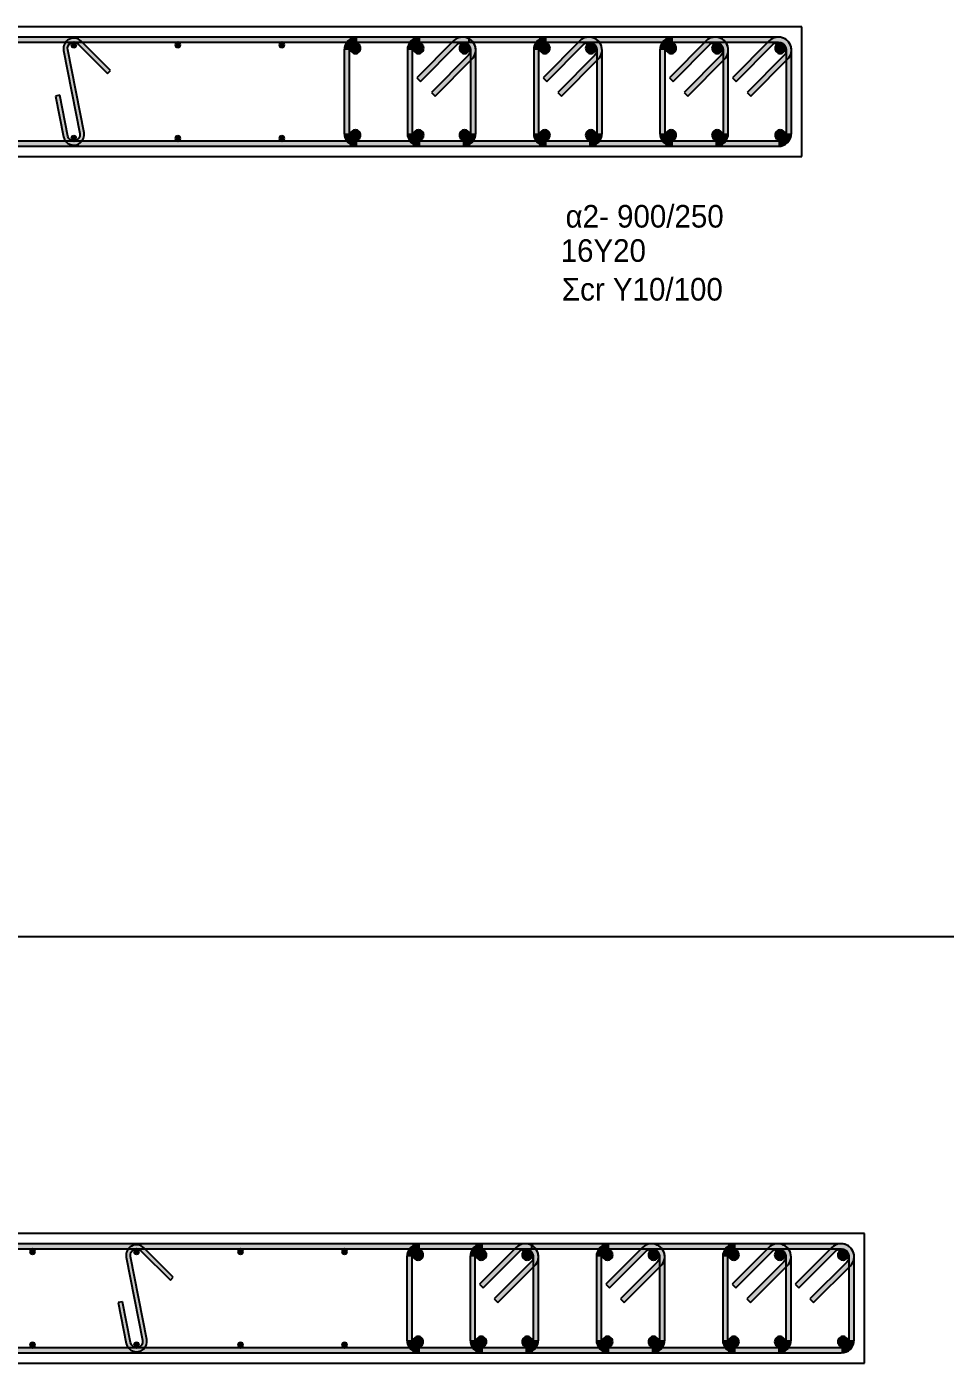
# Model space of a CAD drawing. Header units: millimetres. Extents: x -2171 to 1563, y -1758 to -1505.
# Drawn here: x -1525.19 to -1516.36, y -1619.05 to -1606.19 of the extents above; entities that cross this region are included whole.
import ezdxf

# ---------------------------------------------------------------- set-up
doc = ezdxf.new("R2010")
doc.units = ezdxf.units.MM
for name, color, linetype in [('Col_Det', 7, 'Continuous'), ('Col_Det_Fill', 7, 'Continuous'), ('Geo_Col_Pro_1', 7, 'Continuous')]:
    doc.layers.add(name, color=color, linetype=linetype)
doc.styles.add('S1Arl22_b_934_161', font='arial.ttf', dxfattribs={"width": 0.933629, "height": 0.002175})

msp = doc.modelspace()

# ---------------------------------------------------------------- hatches: boundary and pattern name
at = {"layer": 'Col_Det_Fill'}
for color, points in [(252, [(-1520.9377, -1606.3433), (-1520.9377, -1606.2933), (-1534.5407, -1606.2933), (-1534.5407, -1606.3433)]), (252, [(-1524.8376, -1606.4225), (-1524.7983, -1606.4148, -0.7407348), (-1524.697, -1606.3608), (-1524.6687, -1606.3326, 0.7407348)]), (252, [(-1522.0142, -1606.3433), (-1522.0142, -1606.2933, 0.4142136), (-1522.1392, -1606.4183), (-1522.0892, -1606.4183, -0.4142136)]), (252, [(-1517.9642, -1606.3433), (-1517.9642, -1606.2933), (-1522.0142, -1606.2933), (-1522.0142, -1606.3433)]), (252, [(-1521.407, -1606.3433), (-1521.407, -1606.2933, 0.4142136), (-1521.532, -1606.4183), (-1521.482, -1606.4183, -0.4142136)]), (252, [(-1520.9999, -1606.3433), (-1520.9999, -1606.2933), (-1521.407, -1606.2933), (-1521.407, -1606.3433)]), (252, [(-1520.9249, -1606.4183), (-1520.8749, -1606.4183, 0.6681786), (-1521.0883, -1606.3299), (-1521.0529, -1606.3652, -0.6681786)]), (252, [(-1520.9469, -1606.4713), (-1520.9115, -1606.5067, 0.6681786), (-1520.9999, -1606.2933), (-1520.9999, -1606.3433, -0.6681786)]), (252, [(-1520.1928, -1606.3433), (-1520.1928, -1606.2933, 0.4142136), (-1520.3178, -1606.4183), (-1520.2678, -1606.4183, -0.4142136)]), (252, [(-1519.7856, -1606.3433), (-1519.7856, -1606.2933), (-1520.1928, -1606.2933), (-1520.1928, -1606.3433)]), (252, [(-1519.7106, -1606.4183), (-1519.6606, -1606.4183, 0.6681786), (-1519.874, -1606.3299), (-1519.8386, -1606.3652, -0.6681786)]), (252, [(-1519.7326, -1606.4713), (-1519.6972, -1606.5067, 0.6681786), (-1519.7856, -1606.2933), (-1519.7856, -1606.3433, -0.6681786)]), (252, [(-1518.9785, -1606.3433), (-1518.9785, -1606.2933, 0.4142136), (-1519.1035, -1606.4183), (-1519.0535, -1606.4183, -0.4142136)]), (252, [(-1518.5713, -1606.3433), (-1518.5713, -1606.2933), (-1518.9785, -1606.2933), (-1518.9785, -1606.3433)]), (252, [(-1518.4963, -1606.4183), (-1518.4463, -1606.4183, 0.6681786), (-1518.6597, -1606.3299), (-1518.6244, -1606.3652, -0.6681786)]), (252, [(-1518.5183, -1606.4713), (-1518.4829, -1606.5067, 0.6681786), (-1518.5713, -1606.2933), (-1518.5713, -1606.3433, -0.6681786)]), (252, [(-1517.8892, -1606.4183), (-1517.8392, -1606.4183, 0.6681786), (-1518.0526, -1606.3299), (-1518.0172, -1606.3652, -0.6681786)]), (252, [(-1517.9111, -1606.4713), (-1517.8758, -1606.5067, 0.6681786), (-1517.9642, -1606.2933), (-1517.9642, -1606.3433, -0.6681786)]), (252, [(-1524.6806, -1607.2217), (-1524.6413, -1607.214), (-1524.7983, -1606.4148), (-1524.8376, -1606.4225)]), (133, [(-1524.7645, -1606.3683, 0.4142136), (-1524.7395, -1606.3933, 0.4142136), (-1524.7145, -1606.3683, 0.4142136), (-1524.7395, -1606.3433, 0.4142136)]), (252, [(-1524.6687, -1606.3326), (-1524.697, -1606.3608), (-1524.4142, -1606.6437), (-1524.3859, -1606.6154)]), (133, [(-1523.7645, -1606.3683, 0.4142136), (-1523.7395, -1606.3933, 0.4142136), (-1523.7145, -1606.3683, 0.4142136), (-1523.7395, -1606.3433, 0.4142136)]), (133, [(-1522.7646, -1606.3683, 0.4142136), (-1522.7396, -1606.3933, 0.4142136), (-1522.7146, -1606.3683, 0.4142136), (-1522.7396, -1606.3433, 0.4142136)]), (252, [(-1522.0892, -1606.4183), (-1522.1392, -1606.4183), (-1522.1392, -1607.2183), (-1522.0892, -1607.2183)]), (12, [(-1521.9819, -1606.4006, 0.4142136), (-1522.0319, -1606.3506, 0.4142136), (-1522.0819, -1606.4006, 0.4142136), (-1522.0319, -1606.4506, 0.4142136)]), (252, [(-1521.482, -1606.4183), (-1521.532, -1606.4183), (-1521.532, -1607.2183), (-1521.482, -1607.2183)]), (56, [(-1521.3747, -1606.4006, 0.4142136), (-1521.4247, -1606.3506, 0.4142136), (-1521.4747, -1606.4006, 0.4142136), (-1521.4247, -1606.4506, 0.4142136)]), (252, [(-1521.0529, -1606.3652), (-1521.0883, -1606.3299), (-1521.4418, -1606.6834), (-1521.4065, -1606.7188)]), (56, [(-1520.9322, -1606.4006, 0.4142136), (-1520.9822, -1606.3506, 0.4142136), (-1521.0322, -1606.4006, 0.4142136), (-1520.9822, -1606.4506, 0.4142136)]), (252, [(-1520.9249, -1607.2183), (-1520.8749, -1607.2183), (-1520.8749, -1606.4183), (-1520.9249, -1606.4183)]), (252, [(-1520.2678, -1606.4183), (-1520.3178, -1606.4183), (-1520.3178, -1607.2183), (-1520.2678, -1607.2183)]), (56, [(-1520.1604, -1606.4006, 0.4142136), (-1520.2104, -1606.3506, 0.4142136), (-1520.2604, -1606.4006, 0.4142136), (-1520.2104, -1606.4506, 0.4142136)]), (252, [(-1519.8386, -1606.3652), (-1519.874, -1606.3299), (-1520.2276, -1606.6834), (-1520.1922, -1606.7188)]), (56, [(-1519.7179, -1606.4006, 0.4142136), (-1519.7679, -1606.3506, 0.4142136), (-1519.8179, -1606.4006, 0.4142136), (-1519.7679, -1606.4506, 0.4142136)]), (252, [(-1519.7106, -1607.2183), (-1519.6606, -1607.2183), (-1519.6606, -1606.4183), (-1519.7106, -1606.4183)]), (252, [(-1519.0535, -1606.4183), (-1519.1035, -1606.4183), (-1519.1035, -1607.2183), (-1519.0535, -1607.2183)]), (56, [(-1518.9461, -1606.4006, 0.4142136), (-1518.9961, -1606.3506, 0.4142136), (-1519.0461, -1606.4006, 0.4142136), (-1518.9961, -1606.4506, 0.4142136)]), (252, [(-1518.6244, -1606.3652), (-1518.6597, -1606.3299), (-1519.0133, -1606.6834), (-1518.9779, -1606.7188)]), (56, [(-1518.5036, -1606.4006, 0.4142136), (-1518.5536, -1606.3506, 0.4142136), (-1518.6036, -1606.4006, 0.4142136), (-1518.5536, -1606.4506, 0.4142136)]), (252, [(-1518.4963, -1607.2183), (-1518.4463, -1607.2183), (-1518.4463, -1606.4183), (-1518.4963, -1606.4183)]), (252, [(-1518.0172, -1606.3652), (-1518.0526, -1606.3299), (-1518.4061, -1606.6834), (-1518.3708, -1606.7188)]), (12, [(-1517.8965, -1606.4006, 0.4142136), (-1517.9465, -1606.3506, 0.4142136), (-1517.9965, -1606.4006, 0.4142136), (-1517.9465, -1606.4506, 0.4142136)]), (252, [(-1517.8892, -1607.2183), (-1517.8392, -1607.2183), (-1517.8392, -1606.4183), (-1517.8892, -1606.4183)]), (252, [(-1521.3004, -1606.8249), (-1521.2651, -1606.8602), (-1520.9115, -1606.5067), (-1520.9469, -1606.4713)]), (252, [(-1520.0861, -1606.8249), (-1520.0508, -1606.8602), (-1519.6972, -1606.5067), (-1519.7326, -1606.4713)]), (252, [(-1518.8718, -1606.8249), (-1518.8365, -1606.8602), (-1518.4829, -1606.5067), (-1518.5183, -1606.4713)]), (252, [(-1518.2647, -1606.8249), (-1518.2293, -1606.8602), (-1517.8758, -1606.5067), (-1517.9111, -1606.4713)]), (252, [(-1524.8754, -1606.8523), (-1524.9147, -1606.86), (-1524.8376, -1607.2525), (-1524.7983, -1607.2448)]), (252, [(-1524.7983, -1607.2448), (-1524.8376, -1607.2525, 1), (-1524.6413, -1607.214), (-1524.6806, -1607.2217, -1)]), (252, [(-1522.0892, -1607.2183), (-1522.1392, -1607.2183, 0.4142136), (-1522.0142, -1607.3433), (-1522.0142, -1607.2933, -0.4142136)]), (12, [(-1521.9819, -1607.2359, 0.4142136), (-1522.0319, -1607.1859, 0.4142136), (-1522.0819, -1607.2359, 0.4142136), (-1522.0319, -1607.2859, 0.4142136)]), (252, [(-1521.482, -1607.2183), (-1521.532, -1607.2183, 0.4142136), (-1521.407, -1607.3433), (-1521.407, -1607.2933, -0.4142136)]), (56, [(-1521.3747, -1607.2359, 0.4142136), (-1521.4247, -1607.1859, 0.4142136), (-1521.4747, -1607.2359, 0.4142136), (-1521.4247, -1607.2859, 0.4142136)]), (56, [(-1520.9322, -1607.2359, 0.4142136), (-1520.9822, -1607.1859, 0.4142136), (-1521.0322, -1607.2359, 0.4142136), (-1520.9822, -1607.2859, 0.4142136)]), (252, [(-1520.9999, -1607.2933), (-1520.9999, -1607.3433, 0.4142136), (-1520.8749, -1607.2183), (-1520.9249, -1607.2183, -0.4142136)]), (252, [(-1520.2678, -1607.2183), (-1520.3178, -1607.2183, 0.4142136), (-1520.1928, -1607.3433), (-1520.1928, -1607.2933, -0.4142136)]), (56, [(-1520.1604, -1607.2359, 0.4142136), (-1520.2104, -1607.1859, 0.4142136), (-1520.2604, -1607.2359, 0.4142136), (-1520.2104, -1607.2859, 0.4142136)]), (56, [(-1519.7179, -1607.2359, 0.4142136), (-1519.7679, -1607.1859, 0.4142136), (-1519.8179, -1607.2359, 0.4142136), (-1519.7679, -1607.2859, 0.4142136)]), (252, [(-1519.7856, -1607.2933), (-1519.7856, -1607.3433, 0.4142136), (-1519.6606, -1607.2183), (-1519.7106, -1607.2183, -0.4142136)]), (252, [(-1519.0535, -1607.2183), (-1519.1035, -1607.2183, 0.4142136), (-1518.9785, -1607.3433), (-1518.9785, -1607.2933, -0.4142136)]), (56, [(-1518.9461, -1607.2359, 0.4142136), (-1518.9961, -1607.1859, 0.4142136), (-1519.0461, -1607.2359, 0.4142136), (-1518.9961, -1607.2859, 0.4142136)]), (56, [(-1518.5036, -1607.2359, 0.4142136), (-1518.5536, -1607.1859, 0.4142136), (-1518.6036, -1607.2359, 0.4142136), (-1518.5536, -1607.2859, 0.4142136)]), (252, [(-1518.5713, -1607.2933), (-1518.5713, -1607.3433, 0.4142136), (-1518.4463, -1607.2183), (-1518.4963, -1607.2183, -0.4142136)]), (12, [(-1517.8965, -1607.2359, 0.4142136), (-1517.9465, -1607.1859, 0.4142136), (-1517.9965, -1607.2359, 0.4142136), (-1517.9465, -1607.2859, 0.4142136)]), (252, [(-1517.9642, -1607.2933), (-1517.9642, -1607.3433, 0.4142136), (-1517.8392, -1607.2183), (-1517.8892, -1607.2183, -0.4142136)]), (252, [(-1534.5407, -1607.2933), (-1534.5407, -1607.3433), (-1520.9377, -1607.3433), (-1520.9377, -1607.2933)]), (133, [(-1524.7645, -1607.2683, 0.4142136), (-1524.7395, -1607.2933, 0.4142136), (-1524.7145, -1607.2683, 0.4142136), (-1524.7395, -1607.2433, 0.4142136)]), (133, [(-1523.7645, -1607.2683, 0.4142136), (-1523.7395, -1607.2933, 0.4142136), (-1523.7145, -1607.2683, 0.4142136), (-1523.7395, -1607.2433, 0.4142136)]), (133, [(-1522.7646, -1607.2683, 0.4142136), (-1522.7396, -1607.2933, 0.4142136), (-1522.7146, -1607.2683, 0.4142136), (-1522.7396, -1607.2433, 0.4142136)]), (252, [(-1522.0142, -1607.2933), (-1522.0142, -1607.3433), (-1517.9642, -1607.3433), (-1517.9642, -1607.2933)]), (252, [(-1521.407, -1607.2933), (-1521.407, -1607.3433), (-1520.9999, -1607.3433), (-1520.9999, -1607.2933)]), (252, [(-1520.1928, -1607.2933), (-1520.1928, -1607.3433), (-1519.7856, -1607.3433), (-1519.7856, -1607.2933)]), (252, [(-1518.9785, -1607.2933), (-1518.9785, -1607.3433), (-1518.5713, -1607.3433), (-1518.5713, -1607.2933)]), (252, [(-1520.3346, -1617.9521), (-1520.3346, -1617.9021), (-1533.9376, -1617.9021), (-1533.9376, -1617.9521)]), (133, [(-1525.1613, -1617.9771, 0.4142136), (-1525.1363, -1618.0021, 0.4142136), (-1525.1113, -1617.9771, 0.4142136), (-1525.1363, -1617.9521, 0.4142136)]), (252, [(-1524.2345, -1618.0313), (-1524.1952, -1618.0236, -0.7407348), (-1524.0939, -1617.9696), (-1524.0657, -1617.9414, 0.7407348)]), (133, [(-1524.1614, -1617.9771, 0.4142136), (-1524.1364, -1618.0021, 0.4142136), (-1524.1114, -1617.9771, 0.4142136), (-1524.1364, -1617.9521, 0.4142136)]), (252, [(-1524.0657, -1617.9414), (-1524.0939, -1617.9696), (-1523.8111, -1618.2525), (-1523.7828, -1618.2242)]), (133, [(-1523.1615, -1617.9771, 0.4142136), (-1523.1365, -1618.0021, 0.4142136), (-1523.1115, -1617.9771, 0.4142136), (-1523.1365, -1617.9521, 0.4142136)]), (133, [(-1522.1615, -1617.9771, 0.4142136), (-1522.1365, -1618.0021, 0.4142136), (-1522.1115, -1617.9771, 0.4142136), (-1522.1365, -1617.9521, 0.4142136)]), (252, [(-1521.4111, -1617.9521), (-1521.4111, -1617.9021, 0.4142136), (-1521.5361, -1618.0271), (-1521.4861, -1618.0271, -0.4142136)]), (12, [(-1521.3788, -1618.0094, 0.4142136), (-1521.4288, -1617.9594, 0.4142136), (-1521.4788, -1618.0094, 0.4142136), (-1521.4288, -1618.0594, 0.4142136)]), (252, [(-1517.3611, -1617.9521), (-1517.3611, -1617.9021), (-1521.4111, -1617.9021), (-1521.4111, -1617.9521)]), (252, [(-1520.8039, -1617.9521), (-1520.8039, -1617.9021, 0.4142136), (-1520.9289, -1618.0271), (-1520.8789, -1618.0271, -0.4142136)]), (56, [(-1520.7716, -1618.0094, 0.4142136), (-1520.8216, -1617.9594, 0.4142136), (-1520.8716, -1618.0094, 0.4142136), (-1520.8216, -1618.0594, 0.4142136)]), (252, [(-1520.4498, -1617.974), (-1520.4852, -1617.9387), (-1520.8387, -1618.2922), (-1520.8034, -1618.3276)]), (252, [(-1520.3968, -1617.9521), (-1520.3968, -1617.9021), (-1520.8039, -1617.9021), (-1520.8039, -1617.9521)]), (252, [(-1520.3218, -1618.0271), (-1520.2718, -1618.0271, 0.6681786), (-1520.4852, -1617.9387), (-1520.4498, -1617.974, -0.6681786)]), (56, [(-1520.3291, -1618.0094, 0.4142136), (-1520.3791, -1617.9594, 0.4142136), (-1520.4291, -1618.0094, 0.4142136), (-1520.3791, -1618.0594, 0.4142136)]), (252, [(-1520.3438, -1618.0801), (-1520.3084, -1618.1155, 0.6681786), (-1520.3968, -1617.9021), (-1520.3968, -1617.9521, -0.6681786)]), (252, [(-1519.5897, -1617.9521), (-1519.5897, -1617.9021, 0.4142136), (-1519.7147, -1618.0271), (-1519.6647, -1618.0271, -0.4142136)]), (56, [(-1519.5573, -1618.0094, 0.4142136), (-1519.6073, -1617.9594, 0.4142136), (-1519.6573, -1618.0094, 0.4142136), (-1519.6073, -1618.0594, 0.4142136)]), (252, [(-1519.2356, -1617.974), (-1519.2709, -1617.9387), (-1519.6245, -1618.2922), (-1519.5891, -1618.3276)]), (252, [(-1519.1825, -1617.9521), (-1519.1825, -1617.9021), (-1519.5897, -1617.9021), (-1519.5897, -1617.9521)]), (252, [(-1519.1075, -1618.0271), (-1519.0575, -1618.0271, 0.6681786), (-1519.2709, -1617.9387), (-1519.2356, -1617.974, -0.6681786)]), (56, [(-1519.1148, -1618.0094, 0.4142136), (-1519.1648, -1617.9594, 0.4142136), (-1519.2148, -1618.0094, 0.4142136), (-1519.1648, -1618.0594, 0.4142136)]), (252, [(-1519.1295, -1618.0801), (-1519.0941, -1618.1155, 0.6681786), (-1519.1825, -1617.9021), (-1519.1825, -1617.9521, -0.6681786)]), (252, [(-1518.3754, -1617.9521), (-1518.3754, -1617.9021, 0.4142136), (-1518.5004, -1618.0271), (-1518.4504, -1618.0271, -0.4142136)]), (56, [(-1518.3431, -1618.0094, 0.4142136), (-1518.3931, -1617.9594, 0.4142136), (-1518.4431, -1618.0094, 0.4142136), (-1518.3931, -1618.0594, 0.4142136)]), (252, [(-1518.0213, -1617.974), (-1518.0566, -1617.9387), (-1518.4102, -1618.2922), (-1518.3748, -1618.3276)]), (252, [(-1517.9682, -1617.9521), (-1517.9682, -1617.9021), (-1518.3754, -1617.9021), (-1518.3754, -1617.9521)]), (252, [(-1517.8932, -1618.0271), (-1517.8432, -1618.0271, 0.6681786), (-1518.0566, -1617.9387), (-1518.0213, -1617.974, -0.6681786)]), (56, [(-1517.9006, -1618.0094, 0.4142136), (-1517.9506, -1617.9594, 0.4142136), (-1518.0006, -1618.0094, 0.4142136), (-1517.9506, -1618.0594, 0.4142136)]), (252, [(-1517.9152, -1618.0801), (-1517.8798, -1618.1155, 0.6681786), (-1517.9682, -1617.9021), (-1517.9682, -1617.9521, -0.6681786)]), (252, [(-1517.4141, -1617.974), (-1517.4495, -1617.9387), (-1517.803, -1618.2922), (-1517.7677, -1618.3276)]), (252, [(-1517.2861, -1618.0271), (-1517.2361, -1618.0271, 0.6681786), (-1517.4495, -1617.9387), (-1517.4141, -1617.974, -0.6681786)]), (12, [(-1517.2934, -1618.0094, 0.4142136), (-1517.3434, -1617.9594, 0.4142136), (-1517.3934, -1618.0094, 0.4142136), (-1517.3434, -1618.0594, 0.4142136)]), (252, [(-1517.3081, -1618.0801), (-1517.2727, -1618.1155, 0.6681786), (-1517.3611, -1617.9021), (-1517.3611, -1617.9521, -0.6681786)]), (252, [(-1524.0775, -1618.8305), (-1524.0382, -1618.8228), (-1524.1952, -1618.0236), (-1524.2345, -1618.0313)]), (252, [(-1521.4861, -1618.0271), (-1521.5361, -1618.0271), (-1521.5361, -1618.8271), (-1521.4861, -1618.8271)]), (252, [(-1520.8789, -1618.0271), (-1520.9289, -1618.0271), (-1520.9289, -1618.8271), (-1520.8789, -1618.8271)]), (252, [(-1520.6973, -1618.4336), (-1520.662, -1618.469), (-1520.3084, -1618.1155), (-1520.3438, -1618.0801)]), (252, [(-1520.3218, -1618.8271), (-1520.2718, -1618.8271), (-1520.2718, -1618.0271), (-1520.3218, -1618.0271)]), (252, [(-1519.6647, -1618.0271), (-1519.7147, -1618.0271), (-1519.7147, -1618.8271), (-1519.6647, -1618.8271)]), (252, [(-1519.483, -1618.4336), (-1519.4477, -1618.469), (-1519.0941, -1618.1155), (-1519.1295, -1618.0801)]), (252, [(-1519.1075, -1618.8271), (-1519.0575, -1618.8271), (-1519.0575, -1618.0271), (-1519.1075, -1618.0271)]), (252, [(-1518.4504, -1618.0271), (-1518.5004, -1618.0271), (-1518.5004, -1618.8271), (-1518.4504, -1618.8271)]), (252, [(-1518.2688, -1618.4336), (-1518.2334, -1618.469), (-1517.8798, -1618.1155), (-1517.9152, -1618.0801)]), (252, [(-1517.8932, -1618.8271), (-1517.8432, -1618.8271), (-1517.8432, -1618.0271), (-1517.8932, -1618.0271)]), (252, [(-1517.6616, -1618.4336), (-1517.6263, -1618.469), (-1517.2727, -1618.1155), (-1517.3081, -1618.0801)]), (252, [(-1517.2861, -1618.8271), (-1517.2361, -1618.8271), (-1517.2361, -1618.0271), (-1517.2861, -1618.0271)]), (252, [(-1524.2723, -1618.4611), (-1524.3116, -1618.4688), (-1524.2345, -1618.8613), (-1524.1952, -1618.8536)]), (252, [(-1533.9376, -1618.9021), (-1533.9376, -1618.9521), (-1520.3346, -1618.9521), (-1520.3346, -1618.9021)]), (133, [(-1525.1613, -1618.8771, 0.4142136), (-1525.1363, -1618.9021, 0.4142136), (-1525.1113, -1618.8771, 0.4142136), (-1525.1363, -1618.8521, 0.4142136)]), (252, [(-1524.1952, -1618.8536), (-1524.2345, -1618.8613, 1), (-1524.0382, -1618.8228), (-1524.0775, -1618.8305, -1)]), (133, [(-1524.1614, -1618.8771, 0.4142136), (-1524.1364, -1618.9021, 0.4142136), (-1524.1114, -1618.8771, 0.4142136), (-1524.1364, -1618.8521, 0.4142136)]), (133, [(-1523.1615, -1618.8771, 0.4142136), (-1523.1365, -1618.9021, 0.4142136), (-1523.1115, -1618.8771, 0.4142136), (-1523.1365, -1618.8521, 0.4142136)]), (133, [(-1522.1615, -1618.8771, 0.4142136), (-1522.1365, -1618.9021, 0.4142136), (-1522.1115, -1618.8771, 0.4142136), (-1522.1365, -1618.8521, 0.4142136)]), (252, [(-1521.4861, -1618.8271), (-1521.5361, -1618.8271, 0.4142136), (-1521.4111, -1618.9521), (-1521.4111, -1618.9021, -0.4142136)]), (12, [(-1521.3788, -1618.8447, 0.4142136), (-1521.4288, -1618.7947, 0.4142136), (-1521.4788, -1618.8447, 0.4142136), (-1521.4288, -1618.8947, 0.4142136)]), (252, [(-1521.4111, -1618.9021), (-1521.4111, -1618.9521), (-1517.3611, -1618.9521), (-1517.3611, -1618.9021)]), (252, [(-1520.8789, -1618.8271), (-1520.9289, -1618.8271, 0.4142136), (-1520.8039, -1618.9521), (-1520.8039, -1618.9021, -0.4142136)]), (56, [(-1520.7716, -1618.8447, 0.4142136), (-1520.8216, -1618.7947, 0.4142136), (-1520.8716, -1618.8447, 0.4142136), (-1520.8216, -1618.8947, 0.4142136)]), (252, [(-1520.8039, -1618.9021), (-1520.8039, -1618.9521), (-1520.3968, -1618.9521), (-1520.3968, -1618.9021)]), (56, [(-1520.3291, -1618.8447, 0.4142136), (-1520.3791, -1618.7947, 0.4142136), (-1520.4291, -1618.8447, 0.4142136), (-1520.3791, -1618.8947, 0.4142136)]), (252, [(-1520.3968, -1618.9021), (-1520.3968, -1618.9521, 0.4142136), (-1520.2718, -1618.8271), (-1520.3218, -1618.8271, -0.4142136)]), (252, [(-1519.6647, -1618.8271), (-1519.7147, -1618.8271, 0.4142136), (-1519.5897, -1618.9521), (-1519.5897, -1618.9021, -0.4142136)]), (56, [(-1519.5573, -1618.8447, 0.4142136), (-1519.6073, -1618.7947, 0.4142136), (-1519.6573, -1618.8447, 0.4142136), (-1519.6073, -1618.8947, 0.4142136)]), (252, [(-1519.5897, -1618.9021), (-1519.5897, -1618.9521), (-1519.1825, -1618.9521), (-1519.1825, -1618.9021)]), (56, [(-1519.1148, -1618.8447, 0.4142136), (-1519.1648, -1618.7947, 0.4142136), (-1519.2148, -1618.8447, 0.4142136), (-1519.1648, -1618.8947, 0.4142136)]), (252, [(-1519.1825, -1618.9021), (-1519.1825, -1618.9521, 0.4142136), (-1519.0575, -1618.8271), (-1519.1075, -1618.8271, -0.4142136)]), (252, [(-1518.4504, -1618.8271), (-1518.5004, -1618.8271, 0.4142136), (-1518.3754, -1618.9521), (-1518.3754, -1618.9021, -0.4142136)]), (56, [(-1518.3431, -1618.8447, 0.4142136), (-1518.3931, -1618.7947, 0.4142136), (-1518.4431, -1618.8447, 0.4142136), (-1518.3931, -1618.8947, 0.4142136)]), (252, [(-1518.3754, -1618.9021), (-1518.3754, -1618.9521), (-1517.9682, -1618.9521), (-1517.9682, -1618.9021)]), (56, [(-1517.9006, -1618.8447, 0.4142136), (-1517.9506, -1618.7947, 0.4142136), (-1518.0006, -1618.8447, 0.4142136), (-1517.9506, -1618.8947, 0.4142136)]), (252, [(-1517.9682, -1618.9021), (-1517.9682, -1618.9521, 0.4142136), (-1517.8432, -1618.8271), (-1517.8932, -1618.8271, -0.4142136)]), (12, [(-1517.2934, -1618.8447, 0.4142136), (-1517.3434, -1618.7947, 0.4142136), (-1517.3934, -1618.8447, 0.4142136), (-1517.3434, -1618.8947, 0.4142136)]), (252, [(-1517.3611, -1618.9021), (-1517.3611, -1618.9521, 0.4142136), (-1517.2361, -1618.8271), (-1517.2861, -1618.8271, -0.4142136)])]:
    msp.add_hatch(color=color, dxfattribs=at).paths.add_polyline_path(points)

# ---------------------------------------------------------------- linework, layer by layer
at = {"layer": 'Col_Det', "color": 7}
for points in [[(-1517.7392, -1606.1933), (-1537.7392, -1606.1933)], [(-1520.9377, -1606.2933), (-1534.5407, -1606.2933)], [(-1517.9642, -1606.2933), (-1522.0142, -1606.2933)], [(-1520.9999, -1606.2933), (-1521.407, -1606.2933)], [(-1520.9377, -1606.3433), (-1520.9377, -1606.2933)], [(-1519.7856, -1606.2933), (-1520.1928, -1606.2933)], [(-1518.5713, -1606.2933), (-1518.9785, -1606.2933)], [(-1517.7392, -1607.4433), (-1517.7392, -1606.1933)], [(-1534.5407, -1606.3433), (-1520.9377, -1606.3433)], [(-1524.8376, -1606.4225), (-1524.6806, -1607.2217)], [(-1524.6413, -1607.214), (-1524.7983, -1606.4148)], [(-1524.697, -1606.3608), (-1524.4142, -1606.6437)], [(-1524.3859, -1606.6154), (-1524.6687, -1606.3326)], [(-1522.1392, -1606.4183), (-1522.1392, -1607.2183)], [(-1522.0892, -1607.2183), (-1522.0892, -1606.4183)], [(-1522.0142, -1606.3433), (-1517.9642, -1606.3433)], [(-1521.532, -1606.4183), (-1521.532, -1607.2183)], [(-1521.482, -1607.2183), (-1521.482, -1606.4183)], [(-1521.0883, -1606.3299), (-1521.4418, -1606.6834)], [(-1521.407, -1606.3433), (-1520.9999, -1606.3433)], [(-1521.4065, -1606.7188), (-1521.0529, -1606.3652)], [(-1520.9249, -1606.4183), (-1520.9249, -1607.2183)], [(-1520.8749, -1607.2183), (-1520.8749, -1606.4183)], [(-1520.3178, -1606.4183), (-1520.3178, -1607.2183)], [(-1520.2678, -1607.2183), (-1520.2678, -1606.4183)], [(-1519.874, -1606.3299), (-1520.2276, -1606.6834)], [(-1520.1928, -1606.3433), (-1519.7856, -1606.3433)], [(-1520.1922, -1606.7188), (-1519.8386, -1606.3652)], [(-1519.7106, -1606.4183), (-1519.7106, -1607.2183)], [(-1519.6606, -1607.2183), (-1519.6606, -1606.4183)], [(-1519.1035, -1606.4183), (-1519.1035, -1607.2183)], [(-1519.0535, -1607.2183), (-1519.0535, -1606.4183)], [(-1518.6597, -1606.3299), (-1519.0133, -1606.6834)], [(-1518.9785, -1606.3433), (-1518.5713, -1606.3433)], [(-1518.9779, -1606.7188), (-1518.6244, -1606.3652)], [(-1518.4963, -1606.4183), (-1518.4963, -1607.2183)], [(-1518.4463, -1607.2183), (-1518.4463, -1606.4183)], [(-1518.0526, -1606.3299), (-1518.4061, -1606.6834)], [(-1518.3708, -1606.7188), (-1518.0172, -1606.3652)], [(-1517.8892, -1606.4183), (-1517.8892, -1607.2183)], [(-1517.8392, -1607.2183), (-1517.8392, -1606.4183)], [(-1520.9469, -1606.4713), (-1521.3004, -1606.8249)], [(-1521.2651, -1606.8602), (-1520.9115, -1606.5067)], [(-1519.7326, -1606.4713), (-1520.0861, -1606.8249)], [(-1520.0508, -1606.8602), (-1519.6972, -1606.5067)], [(-1518.5183, -1606.4713), (-1518.8718, -1606.8249)], [(-1518.8365, -1606.8602), (-1518.4829, -1606.5067)], [(-1517.9111, -1606.4713), (-1518.2647, -1606.8249)], [(-1518.2293, -1606.8602), (-1517.8758, -1606.5067)], [(-1524.4142, -1606.6437), (-1524.3859, -1606.6154)], [(-1521.4418, -1606.6834), (-1521.4065, -1606.7188)], [(-1520.2276, -1606.6834), (-1520.1922, -1606.7188)], [(-1519.0133, -1606.6834), (-1518.9779, -1606.7188)], [(-1518.4061, -1606.6834), (-1518.3708, -1606.7188)], [(-1521.3004, -1606.8249), (-1521.2651, -1606.8602)], [(-1520.0861, -1606.8249), (-1520.0508, -1606.8602)], [(-1518.8718, -1606.8249), (-1518.8365, -1606.8602)], [(-1518.2647, -1606.8249), (-1518.2293, -1606.8602)], [(-1524.8754, -1606.8523), (-1524.9147, -1606.86)], [(-1524.9147, -1606.86), (-1524.8376, -1607.2525)], [(-1524.7983, -1607.2448), (-1524.8754, -1606.8523)], [(-1520.9377, -1607.2933), (-1534.5407, -1607.2933)], [(-1534.5407, -1607.3433), (-1520.9377, -1607.3433)], [(-1517.9642, -1607.2933), (-1522.0142, -1607.2933)], [(-1522.0142, -1607.3433), (-1517.9642, -1607.3433)], [(-1520.9999, -1607.2933), (-1521.407, -1607.2933)], [(-1521.407, -1607.3433), (-1520.9999, -1607.3433)], [(-1520.9377, -1607.3433), (-1520.9377, -1607.2933)], [(-1519.7856, -1607.2933), (-1520.1928, -1607.2933)], [(-1520.1928, -1607.3433), (-1519.7856, -1607.3433)], [(-1518.5713, -1607.2933), (-1518.9785, -1607.2933)], [(-1518.9785, -1607.3433), (-1518.5713, -1607.3433)], [(-1537.7392, -1607.4433), (-1517.7392, -1607.4433)], [(-1517.1361, -1617.8021), (-1537.1361, -1617.8021)], [(-1517.1361, -1619.0521), (-1517.1361, -1617.8021)], [(-1520.3346, -1617.9021), (-1533.9376, -1617.9021)], [(-1533.9376, -1617.9521), (-1520.3346, -1617.9521)], [(-1524.0939, -1617.9696), (-1523.8111, -1618.2525)], [(-1523.7828, -1618.2242), (-1524.0657, -1617.9414)], [(-1517.3611, -1617.9021), (-1521.4111, -1617.9021)], [(-1521.4111, -1617.9521), (-1517.3611, -1617.9521)], [(-1520.4852, -1617.9387), (-1520.8387, -1618.2922)], [(-1520.3968, -1617.9021), (-1520.8039, -1617.9021)], [(-1520.8039, -1617.9521), (-1520.3968, -1617.9521)], [(-1520.8034, -1618.3276), (-1520.4498, -1617.974)], [(-1520.3346, -1617.9521), (-1520.3346, -1617.9021)], [(-1519.2709, -1617.9387), (-1519.6245, -1618.2922)], [(-1519.1825, -1617.9021), (-1519.5897, -1617.9021)], [(-1519.5897, -1617.9521), (-1519.1825, -1617.9521)], [(-1519.5891, -1618.3276), (-1519.2356, -1617.974)], [(-1518.0566, -1617.9387), (-1518.4102, -1618.2922)], [(-1517.9682, -1617.9021), (-1518.3754, -1617.9021)], [(-1518.3754, -1617.9521), (-1517.9682, -1617.9521)], [(-1518.3748, -1618.3276), (-1518.0213, -1617.974)], [(-1517.4495, -1617.9387), (-1517.803, -1618.2922)], [(-1517.7677, -1618.3276), (-1517.4141, -1617.974)], [(-1524.2345, -1618.0313), (-1524.0775, -1618.8305)], [(-1524.0382, -1618.8228), (-1524.1952, -1618.0236)], [(-1521.5361, -1618.0271), (-1521.5361, -1618.8271)], [(-1521.4861, -1618.8271), (-1521.4861, -1618.0271)], [(-1520.9289, -1618.0271), (-1520.9289, -1618.8271)], [(-1520.8789, -1618.8271), (-1520.8789, -1618.0271)], [(-1520.3438, -1618.0801), (-1520.6973, -1618.4336)], [(-1520.662, -1618.469), (-1520.3084, -1618.1155)], [(-1520.3218, -1618.0271), (-1520.3218, -1618.8271)], [(-1520.2718, -1618.8271), (-1520.2718, -1618.0271)], [(-1519.7147, -1618.0271), (-1519.7147, -1618.8271)], [(-1519.6647, -1618.8271), (-1519.6647, -1618.0271)], [(-1519.1295, -1618.0801), (-1519.483, -1618.4336)], [(-1519.4477, -1618.469), (-1519.0941, -1618.1155)], [(-1519.1075, -1618.0271), (-1519.1075, -1618.8271)], [(-1519.0575, -1618.8271), (-1519.0575, -1618.0271)], [(-1518.5004, -1618.0271), (-1518.5004, -1618.8271)], [(-1518.4504, -1618.8271), (-1518.4504, -1618.0271)], [(-1517.9152, -1618.0801), (-1518.2688, -1618.4336)], [(-1518.2334, -1618.469), (-1517.8798, -1618.1155)], [(-1517.8932, -1618.0271), (-1517.8932, -1618.8271)], [(-1517.8432, -1618.8271), (-1517.8432, -1618.0271)], [(-1517.3081, -1618.0801), (-1517.6616, -1618.4336)], [(-1517.6263, -1618.469), (-1517.2727, -1618.1155)], [(-1517.2861, -1618.0271), (-1517.2861, -1618.8271)], [(-1517.2361, -1618.8271), (-1517.2361, -1618.0271)], [(-1523.8111, -1618.2525), (-1523.7828, -1618.2242)], [(-1520.8387, -1618.2922), (-1520.8034, -1618.3276)], [(-1519.6245, -1618.2922), (-1519.5891, -1618.3276)], [(-1518.4102, -1618.2922), (-1518.3748, -1618.3276)], [(-1517.803, -1618.2922), (-1517.7677, -1618.3276)], [(-1524.2723, -1618.4611), (-1524.3116, -1618.4688)], [(-1524.3116, -1618.4688), (-1524.2345, -1618.8613)], [(-1524.1952, -1618.8536), (-1524.2723, -1618.4611)], [(-1520.6973, -1618.4336), (-1520.662, -1618.469)], [(-1519.483, -1618.4336), (-1519.4477, -1618.469)], [(-1518.2688, -1618.4336), (-1518.2334, -1618.469)], [(-1517.6616, -1618.4336), (-1517.6263, -1618.469)], [(-1520.3346, -1618.9021), (-1533.9376, -1618.9021)], [(-1517.3611, -1618.9021), (-1521.4111, -1618.9021)], [(-1520.3968, -1618.9021), (-1520.8039, -1618.9021)], [(-1520.3346, -1618.9521), (-1520.3346, -1618.9021)], [(-1519.1825, -1618.9021), (-1519.5897, -1618.9021)], [(-1517.9682, -1618.9021), (-1518.3754, -1618.9021)], [(-1533.9376, -1618.9521), (-1520.3346, -1618.9521)], [(-1521.4111, -1618.9521), (-1517.3611, -1618.9521)], [(-1520.8039, -1618.9521), (-1520.3968, -1618.9521)], [(-1519.5897, -1618.9521), (-1519.1825, -1618.9521)], [(-1518.3754, -1618.9521), (-1517.9682, -1618.9521)], [(-1537.1361, -1619.0521), (-1517.1361, -1619.0521)]]:
    msp.add_lwpolyline(points, dxfattribs=at)
for points in [[(-1524.6687, -1606.3326, 0.7407348), (-1524.8376, -1606.4225, 0.7407348)], [(-1522.0142, -1606.2933, 0.4142136), (-1522.1392, -1606.4183)], [(-1521.407, -1606.2933, 0.4142136), (-1521.532, -1606.4183)], [(-1520.8749, -1606.4183, 0.6681786), (-1521.0883, -1606.3299)], [(-1520.9115, -1606.5067, 0.6681786), (-1520.9999, -1606.2933)], [(-1520.1928, -1606.2933, 0.4142136), (-1520.3178, -1606.4183)], [(-1519.6606, -1606.4183, 0.6681786), (-1519.874, -1606.3299)], [(-1519.6972, -1606.5067, 0.6681786), (-1519.7856, -1606.2933)], [(-1518.9785, -1606.2933, 0.4142136), (-1519.1035, -1606.4183)], [(-1518.4463, -1606.4183, 0.6681786), (-1518.6597, -1606.3299)], [(-1518.4829, -1606.5067, 0.6681786), (-1518.5713, -1606.2933)], [(-1517.8392, -1606.4183, 0.6681786), (-1518.0526, -1606.3299)], [(-1517.8758, -1606.5067, 0.6681786), (-1517.9642, -1606.2933)], [(-1524.7983, -1606.4148, -0.7407348), (-1524.697, -1606.3608)], [(-1524.7395, -1606.3433, 0.4142136), (-1524.7645, -1606.3683, 0.4142136)], [(-1524.7645, -1606.3683, 0.4142136), (-1524.7395, -1606.3933, 0.4142136)], [(-1524.7145, -1606.3683, 0.4142136), (-1524.7395, -1606.3433, 0.4142136)], [(-1524.7395, -1606.3933, 0.4142136), (-1524.7145, -1606.3683, 0.4142136)], [(-1523.7395, -1606.3433, 0.4142136), (-1523.7645, -1606.3683, 0.4142136)], [(-1523.7645, -1606.3683, 0.4142136), (-1523.7395, -1606.3933, 0.4142136)], [(-1523.7145, -1606.3683, 0.4142136), (-1523.7395, -1606.3433, 0.4142136)], [(-1523.7395, -1606.3933, 0.4142136), (-1523.7145, -1606.3683, 0.4142136)], [(-1522.7396, -1606.3433, 0.4142136), (-1522.7646, -1606.3683, 0.4142136)], [(-1522.7646, -1606.3683, 0.4142136), (-1522.7396, -1606.3933, 0.4142136)], [(-1522.7146, -1606.3683, 0.4142136), (-1522.7396, -1606.3433, 0.4142136)], [(-1522.7396, -1606.3933, 0.4142136), (-1522.7146, -1606.3683, 0.4142136)], [(-1522.0892, -1606.4183, -0.4142136), (-1522.0142, -1606.3433, -0.4142136)], [(-1522.0319, -1606.3506, 0.4142136), (-1522.0819, -1606.4006, 0.4142136)], [(-1522.0819, -1606.4006, 0.4142136), (-1522.0319, -1606.4506, 0.4142136)], [(-1521.9819, -1606.4006, 0.4142136), (-1522.0319, -1606.3506, 0.4142136)], [(-1522.0319, -1606.4506, 0.4142136), (-1521.9819, -1606.4006, 0.4142136)], [(-1521.482, -1606.4183, -0.4142136), (-1521.407, -1606.3433, -0.4142136)], [(-1521.4247, -1606.3506, 0.4142136), (-1521.4747, -1606.4006, 0.4142136)], [(-1521.4747, -1606.4006, 0.4142136), (-1521.4247, -1606.4506, 0.4142136)], [(-1521.3747, -1606.4006, 0.4142136), (-1521.4247, -1606.3506, 0.4142136)], [(-1521.4247, -1606.4506, 0.4142136), (-1521.3747, -1606.4006, 0.4142136)], [(-1521.0529, -1606.3652, -0.6681786), (-1520.9249, -1606.4183, -0.6681786)], [(-1520.9822, -1606.3506, 0.4142136), (-1521.0322, -1606.4006, 0.4142136)], [(-1521.0322, -1606.4006, 0.4142136), (-1520.9822, -1606.4506, 0.4142136)], [(-1520.9999, -1606.3433, -0.6681786), (-1520.9469, -1606.4713, -0.6681786)], [(-1520.9322, -1606.4006, 0.4142136), (-1520.9822, -1606.3506, 0.4142136)], [(-1520.9822, -1606.4506, 0.4142136), (-1520.9322, -1606.4006, 0.4142136)], [(-1520.2678, -1606.4183, -0.4142136), (-1520.1928, -1606.3433, -0.4142136)], [(-1520.2104, -1606.3506, 0.4142136), (-1520.2604, -1606.4006, 0.4142136)], [(-1520.2604, -1606.4006, 0.4142136), (-1520.2104, -1606.4506, 0.4142136)], [(-1520.1604, -1606.4006, 0.4142136), (-1520.2104, -1606.3506, 0.4142136)], [(-1520.2104, -1606.4506, 0.4142136), (-1520.1604, -1606.4006, 0.4142136)], [(-1519.8386, -1606.3652, -0.6681786), (-1519.7106, -1606.4183, -0.6681786)], [(-1519.7679, -1606.3506, 0.4142136), (-1519.8179, -1606.4006, 0.4142136)], [(-1519.8179, -1606.4006, 0.4142136), (-1519.7679, -1606.4506, 0.4142136)], [(-1519.7856, -1606.3433, -0.6681786), (-1519.7326, -1606.4713, -0.6681786)], [(-1519.7179, -1606.4006, 0.4142136), (-1519.7679, -1606.3506, 0.4142136)], [(-1519.7679, -1606.4506, 0.4142136), (-1519.7179, -1606.4006, 0.4142136)], [(-1519.0535, -1606.4183, -0.4142136), (-1518.9785, -1606.3433, -0.4142136)], [(-1518.9961, -1606.3506, 0.4142136), (-1519.0461, -1606.4006, 0.4142136)], [(-1519.0461, -1606.4006, 0.4142136), (-1518.9961, -1606.4506, 0.4142136)], [(-1518.9461, -1606.4006, 0.4142136), (-1518.9961, -1606.3506, 0.4142136)], [(-1518.9961, -1606.4506, 0.4142136), (-1518.9461, -1606.4006, 0.4142136)], [(-1518.6244, -1606.3652, -0.6681786), (-1518.4963, -1606.4183, -0.6681786)], [(-1518.5536, -1606.3506, 0.4142136), (-1518.6036, -1606.4006, 0.4142136)], [(-1518.6036, -1606.4006, 0.4142136), (-1518.5536, -1606.4506, 0.4142136)], [(-1518.5713, -1606.3433, -0.6681786), (-1518.5183, -1606.4713, -0.6681786)], [(-1518.5036, -1606.4006, 0.4142136), (-1518.5536, -1606.3506, 0.4142136)], [(-1518.5536, -1606.4506, 0.4142136), (-1518.5036, -1606.4006, 0.4142136)], [(-1518.0172, -1606.3652, -0.6681786), (-1517.8892, -1606.4183, -0.6681786)], [(-1517.9465, -1606.3506, 0.4142136), (-1517.9965, -1606.4006, 0.4142136)], [(-1517.9965, -1606.4006, 0.4142136), (-1517.9465, -1606.4506, 0.4142136)], [(-1517.9642, -1606.3433, -0.6681786), (-1517.9111, -1606.4713, -0.6681786)], [(-1517.8965, -1606.4006, 0.4142136), (-1517.9465, -1606.3506, 0.4142136)], [(-1517.9465, -1606.4506, 0.4142136), (-1517.8965, -1606.4006, 0.4142136)], [(-1524.8376, -1607.2525, 1), (-1524.6413, -1607.214)], [(-1522.1392, -1607.2183, 0.4142136), (-1522.0142, -1607.3433)], [(-1522.0142, -1607.2933, -0.4142136), (-1522.0892, -1607.2183, -0.4142136)], [(-1522.0319, -1607.1859, 0.4142136), (-1522.0819, -1607.2359, 0.4142136)], [(-1521.9819, -1607.2359, 0.4142136), (-1522.0319, -1607.1859, 0.4142136)], [(-1521.532, -1607.2183, 0.4142136), (-1521.407, -1607.3433)], [(-1521.407, -1607.2933, -0.4142136), (-1521.482, -1607.2183, -0.4142136)], [(-1521.4247, -1607.1859, 0.4142136), (-1521.4747, -1607.2359, 0.4142136)], [(-1521.3747, -1607.2359, 0.4142136), (-1521.4247, -1607.1859, 0.4142136)], [(-1520.9822, -1607.1859, 0.4142136), (-1521.0322, -1607.2359, 0.4142136)], [(-1520.9999, -1607.3433, 0.4142136), (-1520.8749, -1607.2183)], [(-1520.9249, -1607.2183, -0.4142136), (-1520.9999, -1607.2933, -0.4142136)], [(-1520.9322, -1607.2359, 0.4142136), (-1520.9822, -1607.1859, 0.4142136)], [(-1520.3178, -1607.2183, 0.4142136), (-1520.1928, -1607.3433)], [(-1520.1928, -1607.2933, -0.4142136), (-1520.2678, -1607.2183, -0.4142136)], [(-1520.2104, -1607.1859, 0.4142136), (-1520.2604, -1607.2359, 0.4142136)], [(-1520.1604, -1607.2359, 0.4142136), (-1520.2104, -1607.1859, 0.4142136)], [(-1519.7679, -1607.1859, 0.4142136), (-1519.8179, -1607.2359, 0.4142136)], [(-1519.7856, -1607.3433, 0.4142136), (-1519.6606, -1607.2183)], [(-1519.7106, -1607.2183, -0.4142136), (-1519.7856, -1607.2933, -0.4142136)], [(-1519.7179, -1607.2359, 0.4142136), (-1519.7679, -1607.1859, 0.4142136)], [(-1519.1035, -1607.2183, 0.4142136), (-1518.9785, -1607.3433)], [(-1518.9785, -1607.2933, -0.4142136), (-1519.0535, -1607.2183, -0.4142136)], [(-1518.9961, -1607.1859, 0.4142136), (-1519.0461, -1607.2359, 0.4142136)], [(-1518.9461, -1607.2359, 0.4142136), (-1518.9961, -1607.1859, 0.4142136)], [(-1518.5536, -1607.1859, 0.4142136), (-1518.6036, -1607.2359, 0.4142136)], [(-1518.5713, -1607.3433, 0.4142136), (-1518.4463, -1607.2183)], [(-1518.4963, -1607.2183, -0.4142136), (-1518.5713, -1607.2933, -0.4142136)], [(-1518.5036, -1607.2359, 0.4142136), (-1518.5536, -1607.1859, 0.4142136)], [(-1517.9465, -1607.1859, 0.4142136), (-1517.9965, -1607.2359, 0.4142136)], [(-1517.9642, -1607.3433, 0.4142136), (-1517.8392, -1607.2183)], [(-1517.8892, -1607.2183, -0.4142136), (-1517.9642, -1607.2933, -0.4142136)], [(-1517.8965, -1607.2359, 0.4142136), (-1517.9465, -1607.1859, 0.4142136)], [(-1524.6806, -1607.2217, -1), (-1524.7983, -1607.2448, -1)], [(-1524.7395, -1607.2433, 0.4142136), (-1524.7645, -1607.2683, 0.4142136)], [(-1524.7645, -1607.2683, 0.4142136), (-1524.7395, -1607.2933, 0.4142136)], [(-1524.7145, -1607.2683, 0.4142136), (-1524.7395, -1607.2433, 0.4142136)], [(-1524.7395, -1607.2933, 0.4142136), (-1524.7145, -1607.2683, 0.4142136)], [(-1523.7395, -1607.2433, 0.4142136), (-1523.7645, -1607.2683, 0.4142136)], [(-1523.7645, -1607.2683, 0.4142136), (-1523.7395, -1607.2933, 0.4142136)], [(-1523.7145, -1607.2683, 0.4142136), (-1523.7395, -1607.2433, 0.4142136)], [(-1523.7395, -1607.2933, 0.4142136), (-1523.7145, -1607.2683, 0.4142136)], [(-1522.7396, -1607.2433, 0.4142136), (-1522.7646, -1607.2683, 0.4142136)], [(-1522.7646, -1607.2683, 0.4142136), (-1522.7396, -1607.2933, 0.4142136)], [(-1522.7146, -1607.2683, 0.4142136), (-1522.7396, -1607.2433, 0.4142136)], [(-1522.7396, -1607.2933, 0.4142136), (-1522.7146, -1607.2683, 0.4142136)], [(-1522.0819, -1607.2359, 0.4142136), (-1522.0319, -1607.2859, 0.4142136)], [(-1522.0319, -1607.2859, 0.4142136), (-1521.9819, -1607.2359, 0.4142136)], [(-1521.4747, -1607.2359, 0.4142136), (-1521.4247, -1607.2859, 0.4142136)], [(-1521.4247, -1607.2859, 0.4142136), (-1521.3747, -1607.2359, 0.4142136)], [(-1521.0322, -1607.2359, 0.4142136), (-1520.9822, -1607.2859, 0.4142136)], [(-1520.9822, -1607.2859, 0.4142136), (-1520.9322, -1607.2359, 0.4142136)], [(-1520.2604, -1607.2359, 0.4142136), (-1520.2104, -1607.2859, 0.4142136)], [(-1520.2104, -1607.2859, 0.4142136), (-1520.1604, -1607.2359, 0.4142136)], [(-1519.8179, -1607.2359, 0.4142136), (-1519.7679, -1607.2859, 0.4142136)], [(-1519.7679, -1607.2859, 0.4142136), (-1519.7179, -1607.2359, 0.4142136)], [(-1519.0461, -1607.2359, 0.4142136), (-1518.9961, -1607.2859, 0.4142136)], [(-1518.9961, -1607.2859, 0.4142136), (-1518.9461, -1607.2359, 0.4142136)], [(-1518.6036, -1607.2359, 0.4142136), (-1518.5536, -1607.2859, 0.4142136)], [(-1518.5536, -1607.2859, 0.4142136), (-1518.5036, -1607.2359, 0.4142136)], [(-1517.9965, -1607.2359, 0.4142136), (-1517.9465, -1607.2859, 0.4142136)], [(-1517.9465, -1607.2859, 0.4142136), (-1517.8965, -1607.2359, 0.4142136)], [(-1525.1363, -1617.9521, 0.4142136), (-1525.1613, -1617.9771, 0.4142136)], [(-1525.1613, -1617.9771, 0.4142136), (-1525.1363, -1618.0021, 0.4142136)], [(-1525.1113, -1617.9771, 0.4142136), (-1525.1363, -1617.9521, 0.4142136)], [(-1525.1363, -1618.0021, 0.4142136), (-1525.1113, -1617.9771, 0.4142136)], [(-1524.0657, -1617.9414, 0.7407348), (-1524.2345, -1618.0313, 0.7407348)], [(-1524.1952, -1618.0236, -0.7407348), (-1524.0939, -1617.9696)], [(-1524.1364, -1617.9521, 0.4142136), (-1524.1614, -1617.9771, 0.4142136)], [(-1524.1614, -1617.9771, 0.4142136), (-1524.1364, -1618.0021, 0.4142136)], [(-1524.1114, -1617.9771, 0.4142136), (-1524.1364, -1617.9521, 0.4142136)], [(-1524.1364, -1618.0021, 0.4142136), (-1524.1114, -1617.9771, 0.4142136)], [(-1523.1365, -1617.9521, 0.4142136), (-1523.1615, -1617.9771, 0.4142136)], [(-1523.1615, -1617.9771, 0.4142136), (-1523.1365, -1618.0021, 0.4142136)], [(-1523.1115, -1617.9771, 0.4142136), (-1523.1365, -1617.9521, 0.4142136)], [(-1523.1365, -1618.0021, 0.4142136), (-1523.1115, -1617.9771, 0.4142136)], [(-1522.1365, -1617.9521, 0.4142136), (-1522.1615, -1617.9771, 0.4142136)], [(-1522.1615, -1617.9771, 0.4142136), (-1522.1365, -1618.0021, 0.4142136)], [(-1522.1115, -1617.9771, 0.4142136), (-1522.1365, -1617.9521, 0.4142136)], [(-1522.1365, -1618.0021, 0.4142136), (-1522.1115, -1617.9771, 0.4142136)], [(-1521.4111, -1617.9021, 0.4142136), (-1521.5361, -1618.0271)], [(-1521.4861, -1618.0271, -0.4142136), (-1521.4111, -1617.9521, -0.4142136)], [(-1521.4288, -1617.9594, 0.4142136), (-1521.4788, -1618.0094, 0.4142136)], [(-1521.4788, -1618.0094, 0.4142136), (-1521.4288, -1618.0594, 0.4142136)], [(-1521.3788, -1618.0094, 0.4142136), (-1521.4288, -1617.9594, 0.4142136)], [(-1521.4288, -1618.0594, 0.4142136), (-1521.3788, -1618.0094, 0.4142136)], [(-1520.8039, -1617.9021, 0.4142136), (-1520.9289, -1618.0271)], [(-1520.8789, -1618.0271, -0.4142136), (-1520.8039, -1617.9521, -0.4142136)], [(-1520.8216, -1617.9594, 0.4142136), (-1520.8716, -1618.0094, 0.4142136)], [(-1520.8716, -1618.0094, 0.4142136), (-1520.8216, -1618.0594, 0.4142136)], [(-1520.7716, -1618.0094, 0.4142136), (-1520.8216, -1617.9594, 0.4142136)], [(-1520.8216, -1618.0594, 0.4142136), (-1520.7716, -1618.0094, 0.4142136)], [(-1520.2718, -1618.0271, 0.6681786), (-1520.4852, -1617.9387)], [(-1520.4498, -1617.974, -0.6681786), (-1520.3218, -1618.0271, -0.6681786)], [(-1520.3791, -1617.9594, 0.4142136), (-1520.4291, -1618.0094, 0.4142136)], [(-1520.4291, -1618.0094, 0.4142136), (-1520.3791, -1618.0594, 0.4142136)], [(-1520.3084, -1618.1155, 0.6681786), (-1520.3968, -1617.9021)], [(-1520.3968, -1617.9521, -0.6681786), (-1520.3438, -1618.0801, -0.6681786)], [(-1520.3291, -1618.0094, 0.4142136), (-1520.3791, -1617.9594, 0.4142136)], [(-1520.3791, -1618.0594, 0.4142136), (-1520.3291, -1618.0094, 0.4142136)], [(-1519.5897, -1617.9021, 0.4142136), (-1519.7147, -1618.0271)], [(-1519.6647, -1618.0271, -0.4142136), (-1519.5897, -1617.9521, -0.4142136)], [(-1519.6073, -1617.9594, 0.4142136), (-1519.6573, -1618.0094, 0.4142136)], [(-1519.6573, -1618.0094, 0.4142136), (-1519.6073, -1618.0594, 0.4142136)], [(-1519.5573, -1618.0094, 0.4142136), (-1519.6073, -1617.9594, 0.4142136)], [(-1519.6073, -1618.0594, 0.4142136), (-1519.5573, -1618.0094, 0.4142136)], [(-1519.0575, -1618.0271, 0.6681786), (-1519.2709, -1617.9387)], [(-1519.2356, -1617.974, -0.6681786), (-1519.1075, -1618.0271, -0.6681786)], [(-1519.1648, -1617.9594, 0.4142136), (-1519.2148, -1618.0094, 0.4142136)], [(-1519.2148, -1618.0094, 0.4142136), (-1519.1648, -1618.0594, 0.4142136)], [(-1519.0941, -1618.1155, 0.6681786), (-1519.1825, -1617.9021)], [(-1519.1825, -1617.9521, -0.6681786), (-1519.1295, -1618.0801, -0.6681786)], [(-1519.1148, -1618.0094, 0.4142136), (-1519.1648, -1617.9594, 0.4142136)], [(-1519.1648, -1618.0594, 0.4142136), (-1519.1148, -1618.0094, 0.4142136)], [(-1518.3754, -1617.9021, 0.4142136), (-1518.5004, -1618.0271)], [(-1518.4504, -1618.0271, -0.4142136), (-1518.3754, -1617.9521, -0.4142136)], [(-1518.3931, -1617.9594, 0.4142136), (-1518.4431, -1618.0094, 0.4142136)], [(-1518.4431, -1618.0094, 0.4142136), (-1518.3931, -1618.0594, 0.4142136)], [(-1518.3431, -1618.0094, 0.4142136), (-1518.3931, -1617.9594, 0.4142136)], [(-1518.3931, -1618.0594, 0.4142136), (-1518.3431, -1618.0094, 0.4142136)], [(-1517.8432, -1618.0271, 0.6681786), (-1518.0566, -1617.9387)], [(-1518.0213, -1617.974, -0.6681786), (-1517.8932, -1618.0271, -0.6681786)], [(-1517.9506, -1617.9594, 0.4142136), (-1518.0006, -1618.0094, 0.4142136)], [(-1518.0006, -1618.0094, 0.4142136), (-1517.9506, -1618.0594, 0.4142136)], [(-1517.8798, -1618.1155, 0.6681786), (-1517.9682, -1617.9021)], [(-1517.9682, -1617.9521, -0.6681786), (-1517.9152, -1618.0801, -0.6681786)], [(-1517.9006, -1618.0094, 0.4142136), (-1517.9506, -1617.9594, 0.4142136)], [(-1517.9506, -1618.0594, 0.4142136), (-1517.9006, -1618.0094, 0.4142136)], [(-1517.2361, -1618.0271, 0.6681786), (-1517.4495, -1617.9387)], [(-1517.4141, -1617.974, -0.6681786), (-1517.2861, -1618.0271, -0.6681786)], [(-1517.3434, -1617.9594, 0.4142136), (-1517.3934, -1618.0094, 0.4142136)], [(-1517.3934, -1618.0094, 0.4142136), (-1517.3434, -1618.0594, 0.4142136)], [(-1517.2727, -1618.1155, 0.6681786), (-1517.3611, -1617.9021)], [(-1517.3611, -1617.9521, -0.6681786), (-1517.3081, -1618.0801, -0.6681786)], [(-1517.2934, -1618.0094, 0.4142136), (-1517.3434, -1617.9594, 0.4142136)], [(-1517.3434, -1618.0594, 0.4142136), (-1517.2934, -1618.0094, 0.4142136)], [(-1525.1363, -1618.8521, 0.4142136), (-1525.1613, -1618.8771, 0.4142136)], [(-1525.1613, -1618.8771, 0.4142136), (-1525.1363, -1618.9021, 0.4142136)], [(-1525.1113, -1618.8771, 0.4142136), (-1525.1363, -1618.8521, 0.4142136)], [(-1525.1363, -1618.9021, 0.4142136), (-1525.1113, -1618.8771, 0.4142136)], [(-1524.2345, -1618.8613, 1), (-1524.0382, -1618.8228)], [(-1524.0775, -1618.8305, -1), (-1524.1952, -1618.8536, -1)], [(-1524.1364, -1618.8521, 0.4142136), (-1524.1614, -1618.8771, 0.4142136)], [(-1524.1614, -1618.8771, 0.4142136), (-1524.1364, -1618.9021, 0.4142136)], [(-1524.1114, -1618.8771, 0.4142136), (-1524.1364, -1618.8521, 0.4142136)], [(-1524.1364, -1618.9021, 0.4142136), (-1524.1114, -1618.8771, 0.4142136)], [(-1523.1365, -1618.8521, 0.4142136), (-1523.1615, -1618.8771, 0.4142136)], [(-1523.1615, -1618.8771, 0.4142136), (-1523.1365, -1618.9021, 0.4142136)], [(-1523.1115, -1618.8771, 0.4142136), (-1523.1365, -1618.8521, 0.4142136)], [(-1523.1365, -1618.9021, 0.4142136), (-1523.1115, -1618.8771, 0.4142136)], [(-1522.1365, -1618.8521, 0.4142136), (-1522.1615, -1618.8771, 0.4142136)], [(-1522.1615, -1618.8771, 0.4142136), (-1522.1365, -1618.9021, 0.4142136)], [(-1522.1115, -1618.8771, 0.4142136), (-1522.1365, -1618.8521, 0.4142136)], [(-1522.1365, -1618.9021, 0.4142136), (-1522.1115, -1618.8771, 0.4142136)], [(-1521.5361, -1618.8271, 0.4142136), (-1521.4111, -1618.9521)], [(-1521.4111, -1618.9021, -0.4142136), (-1521.4861, -1618.8271, -0.4142136)], [(-1521.4288, -1618.7947, 0.4142136), (-1521.4788, -1618.8447, 0.4142136)], [(-1521.4788, -1618.8447, 0.4142136), (-1521.4288, -1618.8947, 0.4142136)], [(-1521.3788, -1618.8447, 0.4142136), (-1521.4288, -1618.7947, 0.4142136)], [(-1521.4288, -1618.8947, 0.4142136), (-1521.3788, -1618.8447, 0.4142136)], [(-1520.9289, -1618.8271, 0.4142136), (-1520.8039, -1618.9521)], [(-1520.8039, -1618.9021, -0.4142136), (-1520.8789, -1618.8271, -0.4142136)], [(-1520.8216, -1618.7947, 0.4142136), (-1520.8716, -1618.8447, 0.4142136)], [(-1520.8716, -1618.8447, 0.4142136), (-1520.8216, -1618.8947, 0.4142136)], [(-1520.7716, -1618.8447, 0.4142136), (-1520.8216, -1618.7947, 0.4142136)], [(-1520.8216, -1618.8947, 0.4142136), (-1520.7716, -1618.8447, 0.4142136)], [(-1520.3791, -1618.7947, 0.4142136), (-1520.4291, -1618.8447, 0.4142136)], [(-1520.4291, -1618.8447, 0.4142136), (-1520.3791, -1618.8947, 0.4142136)], [(-1520.3968, -1618.9521, 0.4142136), (-1520.2718, -1618.8271)], [(-1520.3218, -1618.8271, -0.4142136), (-1520.3968, -1618.9021, -0.4142136)], [(-1520.3291, -1618.8447, 0.4142136), (-1520.3791, -1618.7947, 0.4142136)], [(-1520.3791, -1618.8947, 0.4142136), (-1520.3291, -1618.8447, 0.4142136)], [(-1519.7147, -1618.8271, 0.4142136), (-1519.5897, -1618.9521)], [(-1519.5897, -1618.9021, -0.4142136), (-1519.6647, -1618.8271, -0.4142136)], [(-1519.6073, -1618.7947, 0.4142136), (-1519.6573, -1618.8447, 0.4142136)], [(-1519.6573, -1618.8447, 0.4142136), (-1519.6073, -1618.8947, 0.4142136)], [(-1519.5573, -1618.8447, 0.4142136), (-1519.6073, -1618.7947, 0.4142136)], [(-1519.6073, -1618.8947, 0.4142136), (-1519.5573, -1618.8447, 0.4142136)], [(-1519.1648, -1618.7947, 0.4142136), (-1519.2148, -1618.8447, 0.4142136)], [(-1519.2148, -1618.8447, 0.4142136), (-1519.1648, -1618.8947, 0.4142136)], [(-1519.1825, -1618.9521, 0.4142136), (-1519.0575, -1618.8271)], [(-1519.1075, -1618.8271, -0.4142136), (-1519.1825, -1618.9021, -0.4142136)], [(-1519.1148, -1618.8447, 0.4142136), (-1519.1648, -1618.7947, 0.4142136)], [(-1519.1648, -1618.8947, 0.4142136), (-1519.1148, -1618.8447, 0.4142136)], [(-1518.5004, -1618.8271, 0.4142136), (-1518.3754, -1618.9521)], [(-1518.3754, -1618.9021, -0.4142136), (-1518.4504, -1618.8271, -0.4142136)], [(-1518.3931, -1618.7947, 0.4142136), (-1518.4431, -1618.8447, 0.4142136)], [(-1518.4431, -1618.8447, 0.4142136), (-1518.3931, -1618.8947, 0.4142136)], [(-1518.3431, -1618.8447, 0.4142136), (-1518.3931, -1618.7947, 0.4142136)], [(-1518.3931, -1618.8947, 0.4142136), (-1518.3431, -1618.8447, 0.4142136)], [(-1517.9506, -1618.7947, 0.4142136), (-1518.0006, -1618.8447, 0.4142136)], [(-1518.0006, -1618.8447, 0.4142136), (-1517.9506, -1618.8947, 0.4142136)], [(-1517.9682, -1618.9521, 0.4142136), (-1517.8432, -1618.8271)], [(-1517.8932, -1618.8271, -0.4142136), (-1517.9682, -1618.9021, -0.4142136)], [(-1517.9006, -1618.8447, 0.4142136), (-1517.9506, -1618.7947, 0.4142136)], [(-1517.9506, -1618.8947, 0.4142136), (-1517.9006, -1618.8447, 0.4142136)], [(-1517.3434, -1618.7947, 0.4142136), (-1517.3934, -1618.8447, 0.4142136)], [(-1517.3934, -1618.8447, 0.4142136), (-1517.3434, -1618.8947, 0.4142136)], [(-1517.3611, -1618.9521, 0.4142136), (-1517.2361, -1618.8271)], [(-1517.2861, -1618.8271, -0.4142136), (-1517.3611, -1618.9021, -0.4142136)], [(-1517.2934, -1618.8447, 0.4142136), (-1517.3434, -1618.7947, 0.4142136)], [(-1517.3434, -1618.8947, 0.4142136), (-1517.2934, -1618.8447, 0.4142136)]]:
    msp.add_lwpolyline(points, format="xyb", dxfattribs=at)
at = {"layer": 'Geo_Col_Pro_1', "color": 4, "linetype": 'Continuous', "ltscale": 0.5}
msp.add_line((-1540.1122, -1614.947), (-1514.5484, -1614.947), dxfattribs=at)

# ---------------------------------------------------------------- texts
at = {"layer": 'Col_Det', "color": 7, "style": 'S1Arl22_b_934_161', "width": 0.933629}
for s, p in [(' α2- 900/250', (-1520.0896, -1608.1257)), ('16Y20', (-1520.0582, -1608.4553)), ('Σcr Y10/100', (-1520.0463, -1608.8278))]:
    msp.add_text(s, height=0.2175, dxfattribs=at).set_placement(p)

doc.saveas('drawing.dxf')
